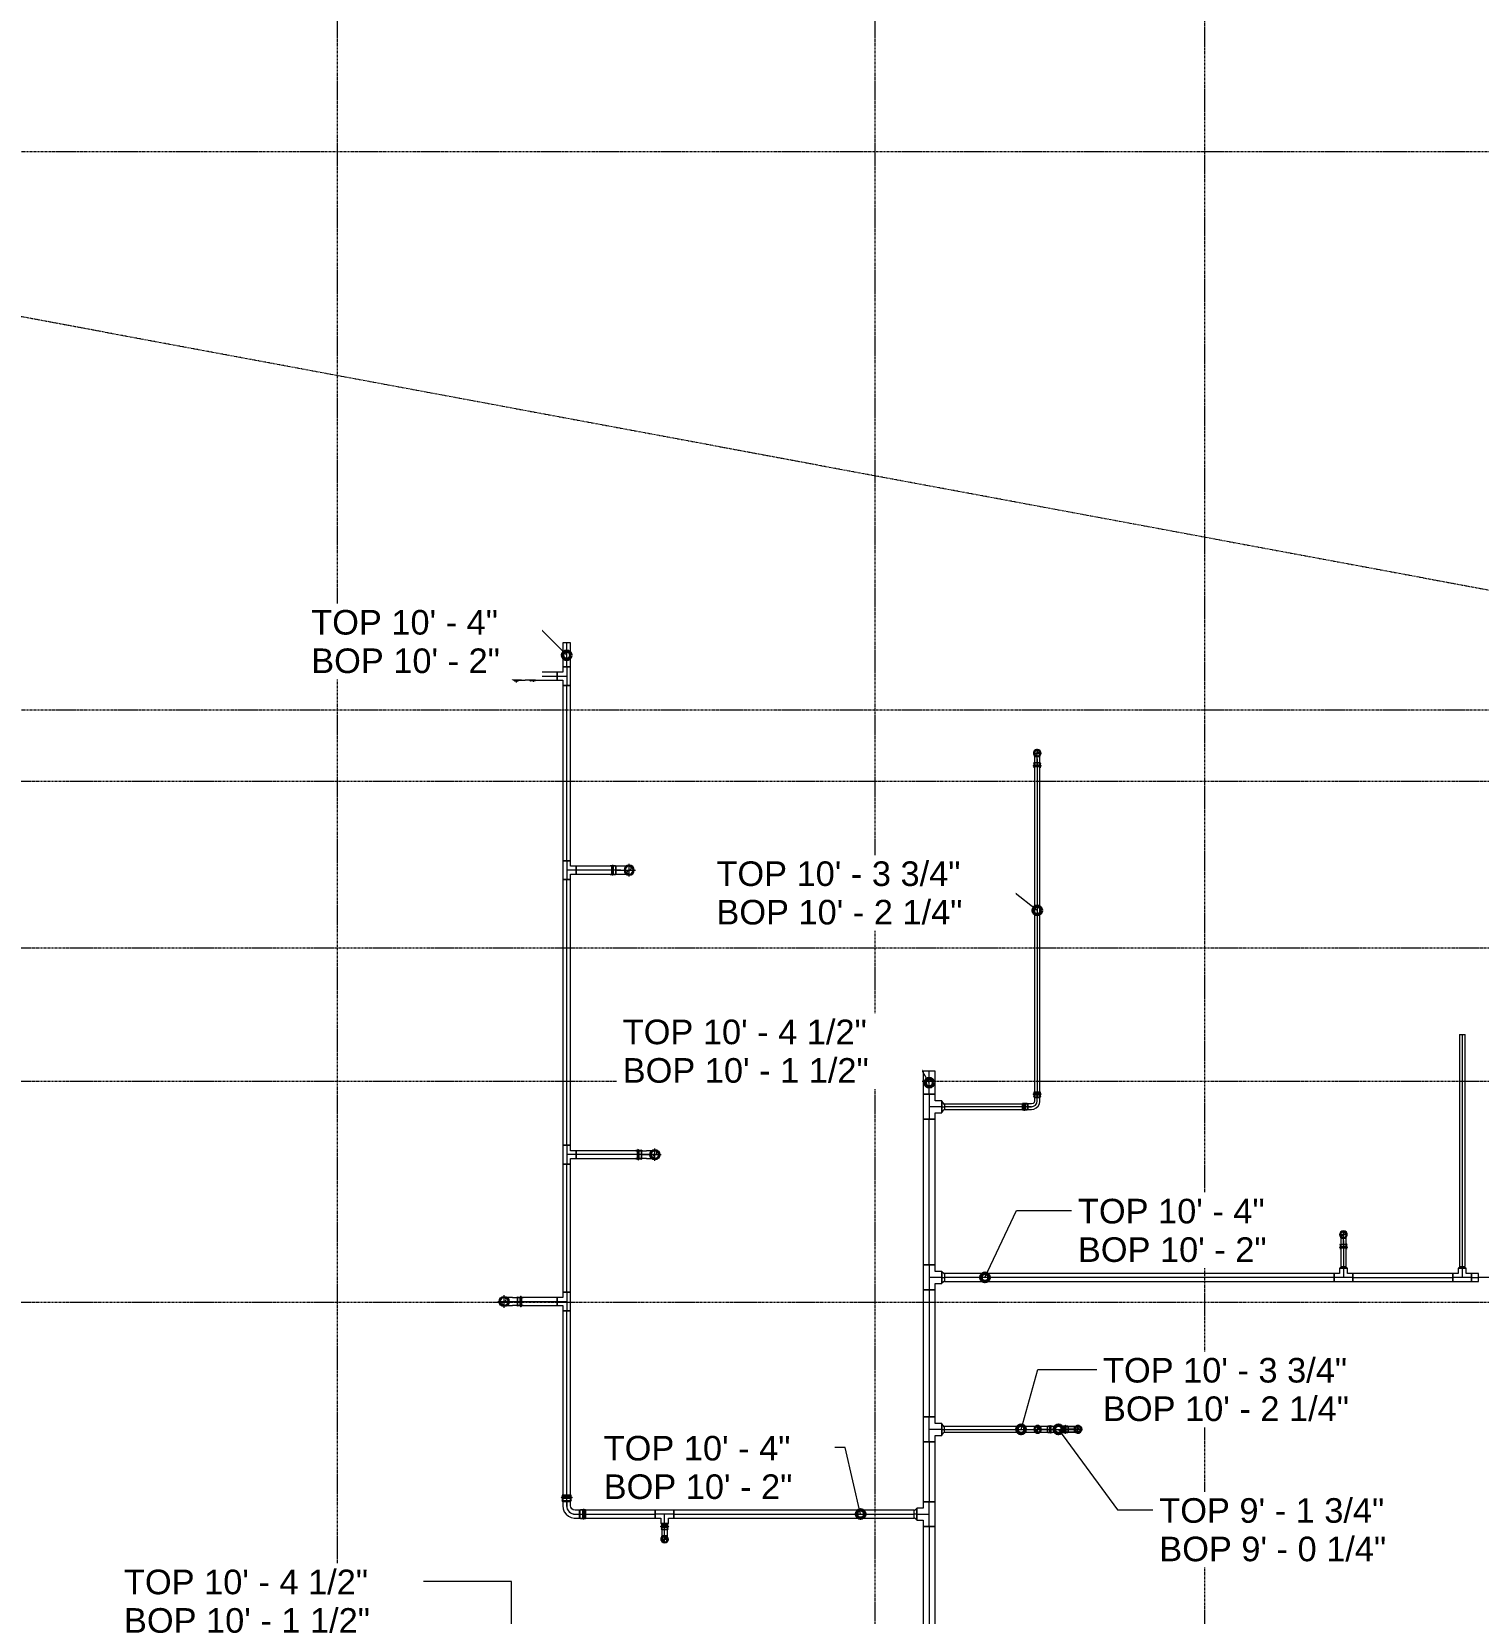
# Model space of a CAD drawing. Header units: inches. Extents: x -3679 to 241, y -496 to 1784.
# Drawn here: x -547.4 to -200.2, y 612.4 to 991.8 of the extents above; entities that cross this region are included whole.
import ezdxf

# ---------------------------------------------------------------- set-up
doc = ezdxf.new("R2010")
doc.units = ezdxf.units.IN
doc.header["$MEASUREMENT"] = 0
doc.linetypes.add('Grid Line', pattern=[0.875, 0.5, -0.125, 0.125, -0.125])
for name, color, linetype, lineweight in [('G-ANNO-DIMS', 111, 'Continuous', 9), ('P-PIPE', 3, 'Continuous', 9), ('P-PIPE-CNTR', 3, 'Continuous', 9), ('S-GRID', 1, 'Continuous', 9)]:
    doc.layers.add(name, color=color, linetype=linetype, lineweight=lineweight)
doc.styles.add('Arial_1', font='arial.ttf', dxfattribs={"height": 5.901198})

# ---------------------------------------------------------------- blocks, each defined once
blk = doc.blocks.new('Victaulic-VicPress316-Elbow 90-45deg Style P568_P571 - Standard-V4-MAIN LEVEL')
at = {"layer": 'P-PIPE'}
for p, q in [((-1.06, 4.55), (-1.06, 4.17)), ((1.06, 4.55), (-1.06, 4.55)), ((-1.06, 4.55), (1.06, 4.55)), ((-1.06, 4.17), (1.06, 4.17)), ((1.06, 4.17), (-1.06, 4.17)), ((-1.06, 3.85), (-1.06, 3.29)), ((-1.06, 3.85), (1.06, 3.85)), ((1.06, 3.85), (-1.06, 3.85)), ((-0.95, 4.55), (-0.95, 3.07)), ((-0.95, 4.55), (0.95, 4.55)), ((0.95, 4.55), (-0.95, 4.55)), ((0.95, 3.07), (0.95, 4.55)), ((1.06, 4.17), (1.06, 4.55)), ((1.06, 3.29), (1.06, 3.85)), ((-4.17, 1.06), (-4.55, 1.06)), ((-4.55, 1.06), (-4.55, -1.06)), ((-4.55, -1.06), (-4.55, 1.06)), ((-3.07, 0.95), (-4.55, 0.95)), ((-4.55, -0.95), (-4.55, 0.95)), ((-4.55, 0.95), (-4.55, -0.95)), ((-4.17, -1.06), (-4.17, 1.06)), ((-4.17, 1.06), (-4.17, -1.06)), ((-3.29, 1.06), (-3.85, 1.06)), ((-3.85, -1.06), (-3.85, 1.06)), ((-3.85, 1.06), (-3.85, -1.06)), ((-2.02, 0.95), (-3.18, 0.95)), ((-3.18, 0), (-3.18, 0.95)), ((-3.18, 0.95), (-3.18, 0)), ((-3.07, -0.95), (-3.07, 0.95)), ((-3.07, 0.95), (-3.07, -0.95)), ((-0.95, 3.18), (-0.95, 2.02)), ((0, 3.18), (-0.95, 3.18)), ((-0.95, 3.18), (0, 3.18)), ((-0.95, 3.07), (0.95, 3.07)), ((0.95, 3.07), (-0.95, 3.07)), ((0, 3.18), (0.95, 3.18)), ((0.95, 3.18), (0, 3.18)), ((0, 2.02), (0, 3.18)), ((0.95, 2.02), (0.95, 3.18)), ((-4.55, -0.95), (-3.07, -0.95)), ((-4.55, -1.06), (-4.17, -1.06)), ((-3.85, -1.06), (-3.29, -1.06)), ((-3.18, 0), (-3.18, -0.95)), ((-3.18, -0.95), (-3.18, 0)), ((-2.02, 0), (-3.18, 0)), ((-3.18, -0.95), (-2.02, -0.95))]:
    blk.add_line(p, q, dxfattribs=at)
at = {"layer": 'P-PIPE', "flags": 128}
for points in [[(-1.06, 3.85), (-1.2, 3.92), (-1.21, 4.08), (-1.08, 4.17), (-1.06, 4.17)], [(1.06, 4.17), (0.97, 4.17), (0.71, 4.17), (0.32, 4.17), (-0.12, 4.17), (-0.54, 4.17), (-0.86, 4.17), (-1.04, 4.17), (-1.06, 4.17)], [(-1.06, 4.17), (-0.97, 4.17), (-0.71, 4.17), (-0.32, 4.17), (0.12, 4.17), (0.54, 4.17), (0.86, 4.17), (1.04, 4.17), (1.06, 4.17)], [(-1.06, 3.85), (-0.97, 3.85), (-0.71, 3.85), (-0.32, 3.85), (0.12, 3.85), (0.54, 3.85), (0.86, 3.85), (1.04, 3.85), (1.06, 3.85)], [(1.06, 3.85), (0.97, 3.85), (0.71, 3.85), (0.32, 3.85), (-0.12, 3.85), (-0.54, 3.85), (-0.86, 3.85), (-1.04, 3.85), (-1.06, 3.85)], [(1.06, 4.17), (1.2, 4.1), (1.21, 3.94), (1.08, 3.85), (1.06, 3.85)], [(-4.17, 1.06), (-4.1, 1.2), (-3.94, 1.21), (-3.85, 1.08), (-3.85, 1.06)], [(-4.17, 1.06), (-4.17, 0.97), (-4.17, 0.71), (-4.17, 0.32), (-4.17, -0.12), (-4.17, -0.54), (-4.17, -0.86), (-4.17, -1.04), (-4.17, -1.06)], [(-4.17, -1.06), (-4.17, -0.97), (-4.17, -0.71), (-4.17, -0.32), (-4.17, 0.12), (-4.17, 0.54), (-4.17, 0.86), (-4.17, 1.04), (-4.17, 1.06)], [(-3.85, -1.06), (-3.85, -0.97), (-3.85, -0.71), (-3.85, -0.32), (-3.85, 0.12), (-3.85, 0.54), (-3.85, 0.86), (-3.85, 1.04), (-3.85, 1.06)], [(-3.85, 1.06), (-3.85, 0.97), (-3.85, 0.71), (-3.85, 0.32), (-3.85, -0.12), (-3.85, -0.54), (-3.85, -0.86), (-3.85, -1.04), (-3.85, -1.06)], [(-3.29, 1.06), (-3.09, 0.97), (-3.07, 0.95)], [(-0.95, 2.02), (-1.04, 1.58), (-1.3, 1.22), (-1.69, 1), (-2.02, 0.95)], [(-2.02, -0.95), (-1.28, -0.86), (-0.59, -0.58), (0.02, -0.15), (0.49, 0.43), (0.81, 1.1), (0.94, 1.83), (0.95, 2.02)], [(-0.95, 3.07), (-1.06, 3.26), (-1.06, 3.29)], [(1.06, 3.29), (0.97, 3.09), (0.95, 3.07)], [(-3.85, -1.06), (-3.92, -1.2), (-4.08, -1.21), (-4.17, -1.08), (-4.17, -1.06)], [(-3.07, -0.95), (-3.26, -1.06), (-3.29, -1.06)]]:
    blk.add_lwpolyline(points, dxfattribs=at)
at = {"layer": 'P-PIPE'}
blk.add_arc((-2.02, 2.02), 2.02, 270, 0, dxfattribs=at)
blk = doc.blocks.new('Victaulic-VicPress316-Elbow 90-45deg Style P568_P571 - Standard-V7-MAIN LEVEL')
at = {"layer": 'P-PIPE'}
for p, q in [((-3.18, 0.77), (-3.52, 0.77)), ((-3.52, 0.77), (-3.52, -0.77)), ((-3.52, -0.77), (-3.52, 0.77)), ((-2.22, 0.66), (-3.52, 0.66)), ((-3.52, -0.66), (-3.52, 0.66)), ((-3.52, 0.66), (-3.52, -0.66)), ((-3.18, -0.77), (-3.18, 0.77)), ((-3.18, 0.77), (-3.18, -0.77)), ((-2.44, 0.77), (-2.89, 0.77)), ((-2.89, -0.77), (-2.89, 0.77)), ((-2.89, 0.77), (-2.89, -0.77)), ((-1.39, 0.66), (-2.33, 0.66)), ((-2.33, 0), (-2.33, 0.66)), ((-2.33, 0.66), (-2.33, 0)), ((-2.22, -0.66), (-2.22, 0.66)), ((-2.22, 0.66), (-2.22, -0.66)), ((-0.77, 3.52), (-0.77, 3.18)), ((0.77, 3.52), (-0.77, 3.52)), ((-0.77, 3.52), (0.77, 3.52)), ((-0.77, 3.18), (0.77, 3.18)), ((0.77, 3.18), (-0.77, 3.18)), ((-0.77, 2.89), (-0.77, 2.44)), ((-0.77, 2.89), (0.77, 2.89)), ((0.77, 2.89), (-0.77, 2.89)), ((-0.66, 3.52), (-0.66, 2.22)), ((-0.66, 3.52), (0.66, 3.52)), ((0.66, 3.52), (-0.66, 3.52)), ((-0.66, 2.33), (-0.66, 1.39)), ((0, 2.33), (-0.66, 2.33)), ((-0.66, 2.33), (0, 2.33)), ((-0.66, 2.22), (0.66, 2.22)), ((0.66, 2.22), (-0.66, 2.22)), ((0, 2.33), (0.66, 2.33)), ((0.66, 2.33), (0, 2.33)), ((0, 1.39), (0, 2.33)), ((0.66, 2.22), (0.66, 3.52)), ((0.66, 1.39), (0.66, 2.33)), ((0.77, 3.18), (0.77, 3.52)), ((0.77, 2.44), (0.77, 2.89)), ((-3.52, -0.66), (-2.22, -0.66)), ((-3.52, -0.77), (-3.18, -0.77)), ((-2.89, -0.77), (-2.44, -0.77)), ((-2.33, 0), (-2.33, -0.66)), ((-2.33, -0.66), (-2.33, 0)), ((-1.39, 0), (-2.33, 0)), ((-2.33, -0.66), (-1.39, -0.66))]:
    blk.add_line(p, q, dxfattribs=at)
at = {"layer": 'P-PIPE', "flags": 128}
for points in [[(-3.18, 0.77), (-3.11, 0.89), (-2.98, 0.9), (-2.89, 0.79), (-2.89, 0.77)], [(-3.18, 0.77), (-3.18, 0.67), (-3.18, 0.42), (-3.18, 0.07), (-3.18, -0.3), (-3.18, -0.6), (-3.18, -0.75), (-3.18, -0.77)], [(-3.18, -0.77), (-3.18, -0.67), (-3.18, -0.42), (-3.18, -0.07), (-3.18, 0.3), (-3.18, 0.6), (-3.18, 0.75), (-3.18, 0.77)], [(-2.89, -0.77), (-2.89, -0.67), (-2.89, -0.42), (-2.89, -0.07), (-2.89, 0.3), (-2.89, 0.6), (-2.89, 0.75), (-2.89, 0.77)], [(-2.89, 0.77), (-2.89, 0.67), (-2.89, 0.42), (-2.89, 0.07), (-2.89, -0.3), (-2.89, -0.6), (-2.89, -0.75), (-2.89, -0.77)], [(-2.44, 0.77), (-2.24, 0.68), (-2.22, 0.66)], [(-0.66, 1.39), (-0.75, 1.04), (-1, 0.77), (-1.35, 0.66), (-1.39, 0.66)], [(-1.39, -0.66), (-0.78, -0.56), (-0.23, -0.29), (0.22, 0.13), (0.53, 0.67), (0.65, 1.27), (0.66, 1.39)], [(-0.77, 2.89), (-0.89, 2.96), (-0.9, 3.1), (-0.79, 3.18), (-0.77, 3.18)], [(0.77, 3.18), (0.67, 3.18), (0.42, 3.18), (0.07, 3.18), (-0.3, 3.18), (-0.6, 3.18), (-0.75, 3.18), (-0.77, 3.18)], [(-0.77, 3.18), (-0.67, 3.18), (-0.42, 3.18), (-0.07, 3.18), (0.3, 3.18), (0.6, 3.18), (0.75, 3.18), (0.77, 3.18)], [(-0.77, 2.89), (-0.67, 2.89), (-0.42, 2.89), (-0.07, 2.89), (0.3, 2.89), (0.6, 2.89), (0.75, 2.89), (0.77, 2.89)], [(0.77, 2.89), (0.67, 2.89), (0.42, 2.89), (0.07, 2.89), (-0.3, 2.89), (-0.6, 2.89), (-0.75, 2.89), (-0.77, 2.89)], [(-0.66, 2.22), (-0.77, 2.41), (-0.77, 2.44)], [(0.77, 2.44), (0.68, 2.24), (0.66, 2.22)], [(0.77, 3.18), (0.89, 3.11), (0.9, 2.98), (0.79, 2.89), (0.77, 2.89)], [(-2.89, -0.77), (-2.96, -0.89), (-3.1, -0.9), (-3.18, -0.79), (-3.18, -0.77)], [(-2.22, -0.66), (-2.41, -0.77), (-2.44, -0.77)]]:
    blk.add_lwpolyline(points, dxfattribs=at)
at = {"layer": 'P-PIPE'}
blk.add_arc((-1.39, 1.39), 1.39, 270, 0, dxfattribs=at)
blk = doc.blocks.new('Victaulic-VicPress316-Elbow 90-45deg Style P568_P571 - Standard-V5-MAIN LEVEL')
at = {"layer": 'P-PIPE'}
for p, q in [((-559.33, 302.52), (-559.33, 302.18)), ((-559.33, 301.89), (-559.33, 301.44)), ((-559.22, 302.52), (-559.22, 301.22)), ((-559.22, 301.33), (-559.22, 300.39)), ((-558.56, 301.33), (-559.22, 301.33)), ((-559.22, 301.33), (-558.56, 301.33)), ((-558.56, 302.52), (-558.56, 302.52)), ((-558.56, 302.52), (-558.56, 302.52)), ((-558.56, 302.52), (-558.56, 302.52)), ((-558.56, 302.52), (-558.56, 302.52)), ((-558.56, 302.18), (-558.56, 302.18)), ((-558.56, 302.18), (-558.56, 302.18)), ((-558.56, 301.89), (-558.56, 301.89)), ((-558.56, 301.89), (-558.56, 301.89)), ((-557.9, 301.33), (-558.56, 301.33)), ((-558.56, 301.33), (-557.9, 301.33)), ((-558.56, 300.39), (-558.56, 301.33)), ((-558.56, 301.22), (-558.56, 301.22)), ((-558.56, 301.22), (-558.56, 301.22)), ((-558.56, 300.39), (-558.56, 299)), ((-557.9, 301.22), (-557.9, 302.52)), ((-557.9, 300.39), (-557.9, 301.33)), ((-557.79, 302.18), (-557.79, 302.52)), ((-557.79, 301.44), (-557.79, 301.89)), ((-558.56, 299), (-558.56, 299))]:
    blk.add_line(p, q, dxfattribs=at)
at = {"layer": 'P-PIPE', "flags": 128}
for points in [[(-559.33, 301.89), (-559.45, 301.96), (-559.46, 302.1), (-559.35, 302.18), (-559.33, 302.18)], [(-558.56, 299.91), (-558.96, 299.82), (-559.28, 299.56), (-559.45, 299.19), (-559.45, 298.78), (-559.26, 298.42), (-558.93, 298.17), (-558.56, 298.09)], [(-559.33, 302.18), (-559.23, 302.18), (-558.98, 302.18), (-558.63, 302.18), (-558.56, 302.18)], [(-558.56, 302.18), (-558.92, 302.18), (-559.2, 302.18), (-559.32, 302.18), (-559.33, 302.18)], [(-559.33, 301.89), (-559.23, 301.89), (-558.98, 301.89), (-558.63, 301.89), (-558.56, 301.89)], [(-558.56, 301.89), (-558.92, 301.89), (-559.2, 301.89), (-559.32, 301.89), (-559.33, 301.89)], [(-559.22, 301.22), (-559.33, 301.41), (-559.33, 301.44)], [(-558.56, 299.77), (-558.92, 299.67), (-559.2, 299.42), (-559.32, 299.07), (-559.26, 298.7), (-559.04, 298.4), (-558.69, 298.25), (-558.56, 298.23)], [(-559.22, 300.39), (-559.22, 299.89), (-559.22, 299.46), (-559.22, 299.15), (-559.22, 299.01), (-559.22, 299)], [(-557.79, 302.18), (-557.89, 302.18), (-558.14, 302.18), (-558.49, 302.18), (-558.56, 302.18)], [(-558.56, 302.18), (-558.2, 302.18), (-557.92, 302.18), (-557.8, 302.18), (-557.79, 302.18)], [(-557.79, 301.89), (-557.89, 301.89), (-558.14, 301.89), (-558.49, 301.89), (-558.56, 301.89)], [(-558.56, 301.89), (-558.2, 301.89), (-557.92, 301.89), (-557.8, 301.89), (-557.79, 301.89)], [(-558.56, 298.09), (-558.16, 298.18), (-557.84, 298.44), (-557.67, 298.81), (-557.67, 299.22), (-557.86, 299.58), (-558.19, 299.83), (-558.56, 299.91)], [(-558.56, 298.23), (-558.2, 298.33), (-557.92, 298.58), (-557.8, 298.93), (-557.86, 299.3), (-558.08, 299.6), (-558.43, 299.75), (-558.56, 299.77)], [(-557.79, 301.44), (-557.88, 301.24), (-557.9, 301.22)], [(-557.9, 299), (-557.9, 299.09), (-557.9, 299.36), (-557.9, 299.76), (-557.9, 300.25), (-557.9, 300.39)], [(-557.79, 302.18), (-557.67, 302.11), (-557.66, 301.98), (-557.77, 301.89), (-557.79, 301.89)]]:
    blk.add_lwpolyline(points, dxfattribs=at)
at = {"layer": 'P-PIPE'}
for radius, start, end in [(0.767, 90, 270), (0.767, 90, 270), (0.767, 90, 270), (0.767, 270, 90), (0.767, 270, 90), (0.767, 270, 90), (0.658, 90, 270), (0.658, 90, 270), (0.658, 90, 180), (0.658, 180, 270), (0.658, 270, 90), (0.658, 270, 90), (0.658, 0, 90), (0.658, 270, 0)]:
    blk.add_arc((-558.56, 299), radius, start, end, dxfattribs=at)
blk = doc.blocks.new('Victaulic-VicPress316-Elbow 90-45deg Style P568_P571 - Standard-523083-MAIN LEVEL')
at = {"layer": 'P-PIPE'}
for p, q in [((-436.17, 302.52), (-436.17, 302.18)), ((-436.17, 301.89), (-436.17, 301.44)), ((-436.06, 302.52), (-436.06, 301.22)), ((-436.06, 301.33), (-436.06, 300.39)), ((-436.06, 301.33), (-435.41, 301.33)), ((-435.41, 301.33), (-436.06, 301.33)), ((-435.41, 302.52), (-435.41, 302.52)), ((-435.41, 302.52), (-435.41, 302.52)), ((-435.41, 302.52), (-435.41, 302.52)), ((-435.41, 302.52), (-435.41, 302.52)), ((-435.41, 302.18), (-435.41, 302.18)), ((-435.41, 302.18), (-435.41, 302.18)), ((-435.41, 301.89), (-435.41, 301.89)), ((-435.41, 301.89), (-435.41, 301.89)), ((-435.41, 301.33), (-434.75, 301.33)), ((-434.75, 301.33), (-435.41, 301.33)), ((-435.41, 300.39), (-435.41, 301.33)), ((-435.41, 301.22), (-435.41, 301.22)), ((-435.41, 301.22), (-435.41, 301.22)), ((-435.41, 299), (-435.41, 300.39)), ((-434.75, 301.22), (-434.75, 302.52)), ((-434.75, 300.39), (-434.75, 301.33)), ((-434.64, 302.18), (-434.64, 302.52)), ((-434.64, 301.44), (-434.64, 301.89)), ((-435.41, 299), (-435.41, 299))]:
    blk.add_line(p, q, dxfattribs=at)
at = {"layer": 'P-PIPE', "flags": 128}
for points in [[(-436.17, 301.89), (-436.29, 301.96), (-436.3, 302.1), (-436.19, 302.18), (-436.17, 302.18)], [(-435.41, 299.91), (-435.8, 299.82), (-436.12, 299.56), (-436.3, 299.19), (-436.29, 298.78), (-436.1, 298.42), (-435.78, 298.17), (-435.41, 298.09)], [(-436.17, 302.18), (-436.08, 302.18), (-435.83, 302.18), (-435.47, 302.18), (-435.41, 302.18)], [(-435.41, 302.18), (-435.77, 302.18), (-436.05, 302.18), (-436.17, 302.18), (-436.17, 302.18)], [(-436.17, 301.89), (-436.08, 301.89), (-435.83, 301.89), (-435.47, 301.89), (-435.41, 301.89)], [(-435.41, 301.89), (-435.77, 301.89), (-436.05, 301.89), (-436.17, 301.89), (-436.17, 301.89)], [(-436.06, 301.22), (-436.17, 301.41), (-436.17, 301.44)], [(-435.41, 299.77), (-435.77, 299.67), (-436.05, 299.42), (-436.17, 299.07), (-436.11, 298.7), (-435.88, 298.4), (-435.54, 298.25), (-435.41, 298.23)], [(-436.06, 300.39), (-436.06, 299.89), (-436.06, 299.46), (-436.06, 299.15), (-436.06, 299.01), (-436.06, 299)], [(-434.64, 302.18), (-434.73, 302.18), (-434.98, 302.18), (-435.34, 302.18), (-435.41, 302.18)], [(-435.41, 302.18), (-435.04, 302.18), (-434.76, 302.18), (-434.64, 302.18), (-434.64, 302.18)], [(-434.64, 301.89), (-434.73, 301.89), (-434.98, 301.89), (-435.34, 301.89), (-435.41, 301.89)], [(-435.41, 301.89), (-435.04, 301.89), (-434.76, 301.89), (-434.64, 301.89), (-434.64, 301.89)], [(-435.41, 298.09), (-435.01, 298.18), (-434.69, 298.44), (-434.51, 298.81), (-434.52, 299.22), (-434.71, 299.58), (-435.03, 299.83), (-435.41, 299.91)], [(-435.41, 298.23), (-435.04, 298.33), (-434.76, 298.58), (-434.64, 298.93), (-434.7, 299.3), (-434.93, 299.6), (-435.27, 299.75), (-435.41, 299.77)], [(-434.64, 301.44), (-434.73, 301.24), (-434.75, 301.22)], [(-434.75, 299), (-434.75, 299.09), (-434.75, 299.36), (-434.75, 299.76), (-434.75, 300.25), (-434.75, 300.39)], [(-434.64, 302.18), (-434.52, 302.11), (-434.51, 301.98), (-434.62, 301.89), (-434.64, 301.89)]]:
    blk.add_lwpolyline(points, dxfattribs=at)
at = {"layer": 'P-PIPE'}
for radius, start, end in [(0.767, 90, 270), (0.767, 90, 270), (0.767, 90, 270), (0.767, 270, 90), (0.767, 270, 90), (0.767, 270, 90), (0.657, 90, 270), (0.657, 90, 270), (0.657, 90, 180), (0.657, 180, 270), (0.658, 270, 90), (0.658, 270, 90), (0.658, 0, 90), (0.658, 270, 0)]:
    blk.add_arc((-435.41, 299), radius, start, end, dxfattribs=at)
blk = doc.blocks.new('Victaulic-VicPress316-Elbow 90-45deg Style P568_P571 - Standard-V3-MAIN LEVEL')
at = {"layer": 'P-PIPE'}
for p, q in [((-201.6, 167.03), (-201.6, 167.03)), ((-201.6, 167.03), (-201.6, 165.02)), ((-202.65, 163.74), (-202.65, 163.18)), ((-202.55, 165.02), (-202.55, 163.85)), ((-202.55, 163.96), (-202.55, 162.48)), ((-202.55, 163.85), (-201.6, 163.85)), ((-201.6, 163.85), (-202.55, 163.85)), ((-201.6, 165.02), (-201.6, 163.85)), ((-201.6, 163.96), (-201.6, 163.96)), ((-201.6, 163.96), (-201.6, 163.96)), ((-201.6, 163.85), (-200.65, 163.85)), ((-200.65, 163.85), (-201.6, 163.85)), ((-201.6, 163.18), (-201.6, 163.18)), ((-201.6, 163.18), (-201.6, 163.18)), ((-200.65, 163.85), (-200.65, 165.02)), ((-200.65, 162.48), (-200.65, 163.96)), ((-200.54, 163.18), (-200.54, 163.74)), ((-202.65, 162.86), (-202.65, 162.48)), ((-201.6, 162.86), (-201.6, 162.86)), ((-201.6, 162.86), (-201.6, 162.86)), ((-201.6, 162.48), (-201.6, 162.48)), ((-201.6, 162.48), (-201.6, 162.48)), ((-201.6, 162.48), (-201.6, 162.48)), ((-201.6, 162.48), (-201.6, 162.48)), ((-200.54, 162.48), (-200.54, 162.86))]:
    blk.add_line(p, q, dxfattribs=at)
at = {"layer": 'P-PIPE', "flags": 128}
for points in [[(-201.6, 168.25), (-202.06, 168.16), (-202.46, 167.9), (-202.72, 167.5), (-202.82, 167.04), (-202.73, 166.57), (-202.47, 166.17), (-202.07, 165.9), (-201.61, 165.81), (-201.6, 165.81)], [(-202.55, 167.03), (-202.45, 167.44), (-202.19, 167.77), (-201.82, 167.95), (-201.6, 167.98)], [(-201.6, 166.08), (-202, 166.17), (-202.33, 166.43), (-202.52, 166.81), (-202.55, 167.03)], [(-202.55, 165.02), (-202.55, 165.62), (-202.55, 166.17), (-202.55, 166.61), (-202.55, 166.91), (-202.55, 167.03), (-202.55, 167.03)], [(-201.6, 165.81), (-201.13, 165.9), (-200.73, 166.16), (-200.47, 166.56), (-200.37, 167.02), (-200.46, 167.49), (-200.72, 167.89), (-201.12, 168.16), (-201.58, 168.25), (-201.6, 168.25)], [(-201.6, 167.98), (-201.19, 167.89), (-200.86, 167.63), (-200.67, 167.25), (-200.65, 167.03)], [(-200.65, 167.03), (-200.74, 166.62), (-201, 166.29), (-201.37, 166.11), (-201.6, 166.08)], [(-200.65, 167.03), (-200.65, 166.94), (-200.65, 166.67), (-200.65, 166.24), (-200.65, 165.71), (-200.65, 165.11), (-200.65, 165.02)], [(-202.65, 162.86), (-202.79, 162.93), (-202.8, 163.09), (-202.68, 163.18), (-202.65, 163.18)], [(-202.65, 163.74), (-202.57, 163.94), (-202.55, 163.96)], [(-202.65, 163.18), (-202.56, 163.18), (-202.3, 163.18), (-201.92, 163.18), (-201.6, 163.18)], [(-201.6, 163.18), (-202.03, 163.18), (-202.38, 163.18), (-202.6, 163.18), (-202.65, 163.18)], [(-200.54, 163.18), (-200.63, 163.18), (-200.89, 163.18), (-201.27, 163.18), (-201.6, 163.18)], [(-201.6, 163.18), (-201.16, 163.18), (-200.81, 163.18), (-200.59, 163.18), (-200.54, 163.18)], [(-200.65, 163.96), (-200.54, 163.77), (-200.54, 163.74)], [(-200.54, 163.18), (-200.4, 163.11), (-200.39, 162.95), (-200.51, 162.86), (-200.54, 162.86)], [(-202.65, 162.86), (-202.56, 162.86), (-202.3, 162.86), (-201.92, 162.86), (-201.6, 162.86)], [(-201.6, 162.86), (-202.03, 162.86), (-202.38, 162.86), (-202.6, 162.86), (-202.65, 162.86)], [(-200.54, 162.86), (-200.63, 162.86), (-200.89, 162.86), (-201.27, 162.86), (-201.6, 162.86)], [(-201.6, 162.86), (-201.16, 162.86), (-200.81, 162.86), (-200.59, 162.86), (-200.54, 162.86)]]:
    blk.add_lwpolyline(points, dxfattribs=at)
at = {"layer": 'P-PIPE'}
for radius, start, end in [(1.06, 90, 270), (1.06, 90, 270), (1.06, 90, 270), (0.95, 90, 270), (0.95, 90, 270), (0.95, 90, 180), (0.95, 180, 270), (1.06, 270, 90), (1.06, 270, 90), (1.06, 270, 90), (0.95, 270, 90), (0.95, 270, 90), (0.95, 0, 90), (0.95, 270, 0)]:
    blk.add_arc((-201.6, 167.03), radius, start, end, dxfattribs=at)
blk = doc.blocks.new('Victaulic-VicPress316-Elbow 90-45deg Style P568_P571 - Standard-1125944-MAIN LEVEL')
at = {"layer": 'P-PIPE'}
for p, q in [((-202.65, 171.58), (-202.65, 171.2)), ((-202.65, 170.88), (-202.65, 170.32)), ((-202.55, 171.58), (-202.55, 170.1)), ((-201.6, 171.58), (-201.6, 171.58)), ((-201.6, 171.58), (-201.6, 171.58)), ((-201.6, 171.58), (-201.6, 171.58)), ((-201.6, 171.58), (-201.6, 171.58)), ((-201.6, 171.2), (-201.6, 171.2)), ((-201.6, 171.2), (-201.6, 171.2)), ((-201.6, 170.88), (-201.6, 170.88)), ((-201.6, 170.88), (-201.6, 170.88)), ((-200.65, 170.1), (-200.65, 171.58)), ((-200.54, 171.2), (-200.54, 171.58)), ((-200.54, 170.32), (-200.54, 170.88)), ((-202.55, 170.21), (-202.55, 169.05)), ((-201.6, 170.21), (-202.55, 170.21)), ((-202.55, 170.21), (-201.6, 170.21)), ((-200.65, 170.21), (-201.6, 170.21)), ((-201.6, 170.21), (-200.65, 170.21)), ((-201.6, 169.05), (-201.6, 170.21)), ((-201.6, 170.1), (-201.6, 170.1)), ((-201.6, 170.1), (-201.6, 170.1)), ((-201.6, 169.05), (-201.6, 167.03)), ((-201.6, 167.03), (-201.6, 167.03)), ((-200.65, 169.05), (-200.65, 170.21))]:
    blk.add_line(p, q, dxfattribs=at)
at = {"layer": 'P-PIPE', "flags": 128}
for points in [[(-202.65, 170.88), (-202.79, 170.95), (-202.8, 171.11), (-202.68, 171.2), (-202.65, 171.2)], [(-202.65, 171.2), (-202.56, 171.2), (-202.3, 171.2), (-201.92, 171.2), (-201.6, 171.2)], [(-201.6, 171.2), (-202.03, 171.2), (-202.38, 171.2), (-202.6, 171.2), (-202.65, 171.2)], [(-202.65, 170.88), (-202.56, 170.88), (-202.3, 170.88), (-201.92, 170.88), (-201.6, 170.88)], [(-201.6, 170.88), (-202.03, 170.88), (-202.38, 170.88), (-202.6, 170.88), (-202.65, 170.88)], [(-200.54, 171.2), (-200.63, 171.2), (-200.89, 171.2), (-201.27, 171.2), (-201.6, 171.2)], [(-201.6, 171.2), (-201.16, 171.2), (-200.81, 171.2), (-200.59, 171.2), (-200.54, 171.2)], [(-200.54, 170.88), (-200.63, 170.88), (-200.89, 170.88), (-201.27, 170.88), (-201.6, 170.88)], [(-201.6, 170.88), (-201.16, 170.88), (-200.81, 170.88), (-200.59, 170.88), (-200.54, 170.88)], [(-200.54, 171.2), (-200.4, 171.13), (-200.39, 170.97), (-200.51, 170.88), (-200.54, 170.88)], [(-201.6, 168.25), (-202.06, 168.16), (-202.46, 167.9), (-202.72, 167.5), (-202.82, 167.04), (-202.73, 166.57), (-202.47, 166.17), (-202.07, 165.9), (-201.61, 165.81), (-201.6, 165.81)], [(-202.55, 170.1), (-202.65, 170.29), (-202.65, 170.32)], [(-201.6, 168.09), (-202.03, 168), (-202.38, 167.74), (-202.6, 167.35), (-202.65, 166.91), (-202.51, 166.49), (-202.21, 166.17), (-201.8, 165.99), (-201.6, 165.97)], [(-202.55, 169.05), (-202.55, 168.44), (-202.55, 167.89), (-202.55, 167.45), (-202.55, 167.15), (-202.55, 167.03), (-202.55, 167.03)], [(-201.6, 165.81), (-201.13, 165.9), (-200.73, 166.16), (-200.47, 166.56), (-200.37, 167.02), (-200.46, 167.49), (-200.72, 167.89), (-201.12, 168.16), (-201.58, 168.25), (-201.6, 168.25)], [(-201.6, 165.97), (-201.16, 166.06), (-200.81, 166.32), (-200.59, 166.71), (-200.54, 167.15), (-200.68, 167.57), (-200.98, 167.89), (-201.39, 168.07), (-201.6, 168.09)], [(-200.54, 170.32), (-200.62, 170.12), (-200.65, 170.1)], [(-200.65, 167.03), (-200.65, 167.12), (-200.65, 167.39), (-200.65, 167.82), (-200.65, 168.35), (-200.65, 168.95), (-200.65, 169.05)]]:
    blk.add_lwpolyline(points, dxfattribs=at)
at = {"layer": 'P-PIPE'}
for radius, start, end in [(1.06, 90, 270), (1.06, 90, 270), (1.06, 90, 270), (0.95, 90, 270), (0.95, 90, 270), (0.95, 90, 180), (0.95, 180, 270), (1.06, 270, 90), (1.06, 270, 90), (1.06, 270, 90), (0.95, 270, 90), (0.95, 270, 90), (0.95, 0, 90), (0.95, 270, 0)]:
    blk.add_arc((-201.6, 167.03), radius, start, end, dxfattribs=at)

msp = doc.modelspace()

# ---------------------------------------------------------------- linework, layer by layer
at = {"layer": 'G-ANNO-DIMS'}
for p, q in [((-427.06, 850.26), (-433.87, 850.26)), ((-419.01, 842.21), (-427.06, 850.26)), ((-317.48, 789.94), (-322.96, 789.94)), ((-306.11, 780.97), (-317.48, 789.94)), ((-339.13, 751.99), (-345.44, 751.99)), ((-332, 739.65), (-339.13, 751.99)), ((-318.64, 692.95), (-311.06, 709)), ((-311.06, 709), (-297.84, 709)), ((-309.98, 656.5), (-305.96, 670.83)), ((-305.96, 670.83), (-291.82, 670.83)), ((-352.22, 652.13), (-363.69, 652.13)), ((-348.5, 636.16), (-352.22, 652.13)), ((-286.83, 637.18), (-278.31, 637.18)), ((-432.22, 620.03), (-465.12, 620.03)), ((-432.22, 596.75), (-432.22, 620.03))]:
    msp.add_line(p, q, dxfattribs=at)
at = {"layer": 'G-ANNO-DIMS', "lineweight": 50}
for centre in [(-419.01, 842.21), (-306.11, 780.97), (-332, 739.65), (-318.64, 692.95), (-309.98, 656.5), (-301.02, 656.5), (-348.5, 636.16)]:
    msp.add_circle(centre, 1, dxfattribs=at)
at = {"layer": 'P-PIPE'}
for p, q in [((-419.96, 845.16), (-419.96, 839.4)), ((-418.06, 845.16), (-419.96, 845.16)), ((-418.06, 839.4), (-418.06, 845.16)), ((-418.06, 839.4), (-419.96, 839.4)), ((-419.96, 839.4), (-419.96, 838.11)), ((-419.96, 839.4), (-418.06, 839.4)), ((-418.06, 839.4), (-419.96, 839.4)), ((-418.06, 834.91), (-418.06, 839.4)), ((-421.26, 838.11), (-427.83, 838.11)), ((-427.83, 836.21), (-427.83, 838.11)), ((-427.83, 836.21), (-421.26, 836.21)), ((-421.26, 836.21), (-421.26, 838.11)), ((-419.96, 838.11), (-421.26, 838.11)), ((-421.26, 838.11), (-421.26, 836.21)), ((-421.26, 836.21), (-421.26, 838.11)), ((-421.26, 836.21), (-419.96, 836.21)), ((-419.96, 836.21), (-419.96, 834.91)), ((-419.96, 834.91), (-418.06, 834.91)), ((-418.06, 834.91), (-419.96, 834.91)), ((-419.96, 834.91), (-419.96, 792.9)), ((-418.06, 834.91), (-419.96, 834.91)), ((-418.06, 792.9), (-418.06, 834.91)), ((-306.77, 816.38), (-306.77, 736.22)), ((-306.77, 816.38), (-305.45, 816.38)), ((-305.45, 736.22), (-305.45, 816.38)), ((-419.96, 792.9), (-419.96, 788.41)), ((-418.06, 792.9), (-419.96, 792.9)), ((-419.96, 792.9), (-418.06, 792.9)), ((-418.06, 792.9), (-419.96, 792.9)), ((-418.06, 791.61), (-418.06, 792.9)), ((-416.77, 791.61), (-418.06, 791.61)), ((-418.06, 788.41), (-418.06, 789.71)), ((-418.06, 789.71), (-416.77, 789.71)), ((-407.19, 791.61), (-416.77, 791.61)), ((-416.77, 791.61), (-416.77, 789.71)), ((-416.77, 791.61), (-416.77, 789.71)), ((-416.77, 789.71), (-416.77, 791.61)), ((-416.77, 789.71), (-407.19, 789.71)), ((-407.19, 791.61), (-407.19, 789.71)), ((-418.06, 788.41), (-419.96, 788.41)), ((-419.96, 788.41), (-418.06, 788.41)), ((-419.96, 788.41), (-419.96, 724.64)), ((-418.06, 788.41), (-419.96, 788.41)), ((-418.06, 724.64), (-418.06, 788.41)), ((-204.77, 751.21), (-204.77, 695.6)), ((-204.77, 751.21), (-203.45, 751.21)), ((-203.45, 695.6), (-203.45, 751.21)), ((-333.44, 742.44), (-333.44, 736.88)), ((-330.56, 742.44), (-333.44, 742.44)), ((-330.56, 736.88), (-330.56, 742.44)), ((-330.56, 736.88), (-333.44, 736.88)), ((-333.44, 736.88), (-333.44, 730.89)), ((-330.56, 736.88), (-333.44, 736.88)), ((-333.44, 736.88), (-330.56, 736.88)), ((-330.56, 735.32), (-330.56, 736.88)), ((-306.77, 736.22), (-305.45, 736.22)), ((-329.01, 735.32), (-330.56, 735.32)), ((-330.56, 730.89), (-330.56, 732.45)), ((-330.56, 732.45), (-329.01, 732.45)), ((-329.01, 735.32), (-329.01, 732.45)), ((-329.01, 732.45), (-329.01, 735.32)), ((-328.35, 734.45), (-329.01, 735.2)), ((-329.01, 732.57), (-328.35, 733.32)), ((-308.44, 734.54), (-328.35, 734.54)), ((-328.35, 734.54), (-328.35, 733.23)), ((-328.35, 733.23), (-308.44, 733.23)), ((-308.44, 734.54), (-308.44, 733.23)), ((-330.56, 730.89), (-333.44, 730.89)), ((-333.44, 730.89), (-330.56, 730.89)), ((-333.44, 730.89), (-333.44, 695.94)), ((-330.56, 730.89), (-333.44, 730.89)), ((-330.56, 695.94), (-330.56, 730.89)), ((-419.96, 724.64), (-419.96, 720.15)), ((-418.06, 724.64), (-419.96, 724.64)), ((-419.96, 724.64), (-418.06, 724.64)), ((-418.06, 724.64), (-419.96, 724.64)), ((-418.06, 723.35), (-418.06, 724.64)), ((-416.77, 723.35), (-418.06, 723.35)), ((-418.06, 720.15), (-418.06, 721.45)), ((-418.06, 721.45), (-416.77, 721.45)), ((-401.03, 723.35), (-416.77, 723.35)), ((-416.77, 723.35), (-416.77, 721.45)), ((-416.77, 723.35), (-416.77, 721.45)), ((-416.77, 721.45), (-416.77, 723.35)), ((-416.77, 721.45), (-401.03, 721.45)), ((-401.03, 723.35), (-401.03, 721.45)), ((-418.06, 720.15), (-419.96, 720.15)), ((-419.96, 720.15), (-418.06, 720.15)), ((-419.96, 720.15), (-419.96, 689.4)), ((-418.06, 720.15), (-419.96, 720.15)), ((-418.06, 689.4), (-418.06, 720.15)), ((-233.27, 700.88), (-233.27, 695.6)), ((-233.27, 700.88), (-231.95, 700.88)), ((-231.95, 695.6), (-231.95, 700.88)), ((-330.56, 695.94), (-333.44, 695.94)), ((-333.44, 695.94), (-333.44, 689.96)), ((-330.56, 695.94), (-333.44, 695.94)), ((-333.44, 695.94), (-330.56, 695.94)), ((-330.56, 694.39), (-330.56, 695.94)), ((-329.01, 694.39), (-330.56, 694.39)), ((-329.01, 694.39), (-329.01, 691.51)), ((-329.01, 691.51), (-329.01, 694.39)), ((-233.56, 695.19), (-233.56, 693.9)), ((-231.66, 695.19), (-233.56, 695.19)), ((-233.56, 695.19), (-231.66, 695.19)), ((-233.17, 695.6), (-233.42, 695.19)), ((-233.27, 695.6), (-231.95, 695.6)), ((-231.8, 695.19), (-232.05, 695.6)), ((-231.66, 693.9), (-231.66, 695.19)), ((-205.06, 695.19), (-205.06, 693.9)), ((-203.16, 695.19), (-205.06, 695.19)), ((-205.06, 695.19), (-203.16, 695.19)), ((-204.67, 695.6), (-204.92, 695.19)), ((-204.77, 695.6), (-203.45, 695.6)), ((-203.3, 695.19), (-203.55, 695.6)), ((-203.16, 693.9), (-203.16, 695.19)), ((-330.56, 689.96), (-330.56, 691.51)), ((-330.56, 691.51), (-329.01, 691.51)), ((-328.35, 693.76), (-329.01, 694.26)), ((-329.01, 691.64), (-328.35, 692.14)), ((-234.86, 693.9), (-328.35, 693.9)), ((-328.35, 693.9), (-328.35, 692)), ((-328.35, 692), (-234.86, 692)), ((-233.56, 693.9), (-234.86, 693.9)), ((-234.86, 693.9), (-234.86, 692)), ((-234.86, 692), (-234.86, 693.9)), ((-234.86, 693.9), (-234.86, 692)), ((-234.86, 692), (-230.37, 692)), ((-230.37, 693.9), (-231.66, 693.9)), ((-230.37, 693.9), (-230.37, 692)), ((-230.37, 692), (-230.37, 693.9)), ((-206.36, 693.9), (-230.37, 693.9)), ((-230.37, 692), (-230.37, 693.9)), ((-230.37, 692), (-206.36, 692)), ((-205.06, 693.9), (-206.36, 693.9)), ((-206.36, 693.9), (-206.36, 692)), ((-206.36, 692), (-206.36, 693.9)), ((-206.36, 692), (-206.36, 693.9)), ((-206.36, 692), (-201.87, 692)), ((-201.87, 693.9), (-203.16, 693.9)), ((-201.87, 693.9), (-201.87, 692)), ((-201.87, 692), (-201.87, 693.9)), ((-200.24, 693.9), (-201.87, 693.9)), ((-201.87, 692), (-201.87, 693.9)), ((-201.87, 692), (-200.24, 692)), ((-200.24, 692), (-200.24, 693.9)), ((-421.26, 688.11), (-430.83, 688.11)), ((-430.83, 686.21), (-430.83, 688.11)), ((-421.26, 686.21), (-421.26, 688.11)), ((-419.96, 688.11), (-421.26, 688.11)), ((-421.26, 688.11), (-421.26, 686.21)), ((-421.26, 686.21), (-421.26, 688.11)), ((-419.96, 689.4), (-419.96, 688.11)), ((-419.96, 689.4), (-418.06, 689.4)), ((-418.06, 689.4), (-419.96, 689.4)), ((-418.06, 689.4), (-419.96, 689.4)), ((-418.06, 684.91), (-418.06, 689.4)), ((-330.56, 689.96), (-333.44, 689.96)), ((-333.44, 689.96), (-330.56, 689.96)), ((-333.44, 689.96), (-333.44, 659.49)), ((-333.44, 689.96), (-330.56, 689.96)), ((-330.56, 659.49), (-330.56, 689.96)), ((-430.83, 686.21), (-421.26, 686.21)), ((-421.26, 686.21), (-419.96, 686.21)), ((-419.96, 686.21), (-419.96, 684.91)), ((-419.96, 684.91), (-418.06, 684.91)), ((-418.06, 684.91), (-419.96, 684.91)), ((-419.96, 684.91), (-419.96, 639.34)), ((-418.06, 684.91), (-419.96, 684.91)), ((-418.06, 639.34), (-418.06, 684.91)), ((-333.44, 659.49), (-333.44, 653.51)), ((-330.56, 659.49), (-333.44, 659.49)), ((-333.44, 659.49), (-330.56, 659.49)), ((-333.44, 659.49), (-330.56, 659.49)), ((-330.56, 657.94), (-330.56, 659.49)), ((-329.01, 657.94), (-330.56, 657.94)), ((-329.01, 655.06), (-329.01, 657.94)), ((-329.01, 657.94), (-329.01, 655.06)), ((-328.35, 657.06), (-329.01, 657.81)), ((-328.35, 655.84), (-328.35, 657.16)), ((-298.66, 657.16), (-328.35, 657.16)), ((-303.67, 655.84), (-303.67, 657.16)), ((-298.66, 655.84), (-298.66, 657.16)), ((-333.44, 653.51), (-333.44, 639.15)), ((-333.44, 653.51), (-330.56, 653.51)), ((-330.56, 653.51), (-333.44, 653.51)), ((-333.44, 653.51), (-330.56, 653.51)), ((-330.56, 653.51), (-330.56, 655.06)), ((-330.56, 655.06), (-329.01, 655.06)), ((-330.56, 639.15), (-330.56, 653.51)), ((-329.01, 655.19), (-328.35, 655.94)), ((-328.35, 655.84), (-298.66, 655.84)), ((-418.06, 639.34), (-419.96, 639.34)), ((-334.99, 637.47), (-335.65, 636.97)), ((-333.44, 637.6), (-334.99, 637.6)), ((-334.99, 634.72), (-334.99, 637.6)), ((-334.99, 637.6), (-334.99, 634.72)), ((-333.44, 639.15), (-333.44, 637.6)), ((-333.44, 639.15), (-330.56, 639.15)), ((-330.56, 639.15), (-333.44, 639.15)), ((-333.44, 639.15), (-330.56, 639.15)), ((-330.56, 633.17), (-330.56, 639.15)), ((-397.75, 637.11), (-415.83, 637.11)), ((-415.83, 635.21), (-415.83, 637.11)), ((-415.83, 635.21), (-397.75, 635.21)), ((-393.26, 637.11), (-397.75, 637.11)), ((-397.75, 635.21), (-397.75, 637.11)), ((-397.75, 637.11), (-397.75, 635.21)), ((-397.75, 635.21), (-397.75, 637.11)), ((-397.75, 635.21), (-396.45, 635.21)), ((-396.45, 635.21), (-396.45, 633.91)), ((-394.55, 633.91), (-396.45, 633.91)), ((-396.45, 633.91), (-394.55, 633.91)), ((-396.31, 633.91), (-396.06, 633.51)), ((-394.94, 633.51), (-394.69, 633.91)), ((-394.55, 635.21), (-393.26, 635.21)), ((-394.55, 633.91), (-394.55, 635.21)), ((-335.65, 637.11), (-393.26, 637.11)), ((-393.26, 635.21), (-393.26, 637.11)), ((-393.26, 635.21), (-393.26, 637.11)), ((-393.26, 637.11), (-393.26, 635.21)), ((-393.26, 635.21), (-335.65, 635.21)), ((-335.65, 635.21), (-335.65, 637.11)), ((-335.65, 635.35), (-334.99, 634.85)), ((-334.99, 634.72), (-333.44, 634.72)), ((-333.44, 634.72), (-333.44, 633.17)), ((-396.16, 633.51), (-396.16, 632.49)), ((-394.84, 633.51), (-396.16, 633.51)), ((-394.84, 632.49), (-396.16, 632.49)), ((-394.84, 632.49), (-394.84, 633.51)), ((-333.44, 633.17), (-330.56, 633.17)), ((-330.56, 633.17), (-333.44, 633.17)), ((-333.44, 633.17), (-333.44, 567.44)), ((-333.44, 633.17), (-330.56, 633.17)), ((-330.56, 567.44), (-330.56, 633.17))]:
    msp.add_line(p, q, dxfattribs=at)
for centre, radius, start, end in [((-431.01, 837.16), 0.95, 0, 180), ((-431.01, 837.16), 0.95, 180, 0), ((-431.01, 836.68), 0.475, 90, 270), ((-431.01, 837.63), 0.475, 270, 90), ((-306.11, 818.71), 0.657, 0, 180), ((-306.11, 818.71), 0.658, 180, 0), ((-306.11, 818.38), 0.329, 90, 270), ((-306.11, 819.04), 0.329, 270, 90), ((-404.01, 790.66), 0.95, 0, 180), ((-404.01, 790.66), 0.95, 180, 0), ((-404.01, 790.18), 0.475, 90, 270), ((-404.01, 791.13), 0.475, 270, 90), ((-397.85, 722.4), 0.95, 0, 180), ((-397.85, 722.4), 0.95, 180, 0), ((-397.85, 721.92), 0.475, 90, 270), ((-397.85, 722.87), 0.475, 270, 90), ((-232.61, 703.21), 0.657, 0, 180), ((-232.61, 703.21), 0.657, 180, 0), ((-232.61, 702.88), 0.329, 90, 270), ((-232.61, 703.54), 0.329, 270, 90), ((-434.01, 687.16), 0.95, 0, 180), ((-434.01, 687.16), 0.95, 180, 0), ((-434.01, 686.68), 0.475, 90, 270), ((-434.01, 687.63), 0.475, 270, 90), ((-306, 656.5), 0.657, 0, 180), ((-306, 656.5), 0.658, 180, 0), ((-306, 656.17), 0.329, 90, 270), ((-306, 656.83), 0.329, 270, 90), ((-296.33, 656.5), 0.658, 0, 180), ((-296.33, 656.5), 0.657, 180, 0), ((-296.33, 656.17), 0.329, 90, 270), ((-296.33, 656.83), 0.329, 270, 90), ((-395.5, 630.16), 0.657, 0, 180), ((-395.5, 630.16), 0.658, 180, 0), ((-395.5, 629.83), 0.329, 90, 270), ((-395.5, 630.49), 0.329, 270, 90)]:
    msp.add_arc(centre, radius, start, end, dxfattribs=at)
at = {"layer": 'P-PIPE-CNTR'}
for p, q in [((-419.01, 839.4), (-419.01, 845.16)), ((-419.01, 839.4), (-419.01, 845.16)), ((-431.01, 835.66), (-431.01, 838.66)), ((-419.01, 839.4), (-419.01, 834.91)), ((-432.51, 837.16), (-429.51, 837.16)), ((-431.01, 837.16), (-429, 837.16)), ((-429, 837.16), (-427.83, 837.16)), ((-429, 837.16), (-426.46, 837.16)), ((-427.83, 837.16), (-421.26, 837.16)), ((-427.83, 837.16), (-421.26, 837.16)), ((-421.26, 837.16), (-419.01, 837.16)), ((-419.01, 792.9), (-419.01, 834.91)), ((-419.01, 792.9), (-419.01, 834.91)), ((-306.11, 817.71), (-306.11, 819.71)), ((-307.11, 818.71), (-305.11, 818.71)), ((-306.11, 817.32), (-306.11, 818.71)), ((-306.11, 816.38), (-306.11, 817.32)), ((-306.11, 816.38), (-306.11, 736.22)), ((-306.11, 816.38), (-306.11, 736.22)), ((-419.01, 792.9), (-419.01, 788.41)), ((-416.77, 790.66), (-419.01, 790.66)), ((-407.19, 790.66), (-416.77, 790.66)), ((-407.19, 790.66), (-416.77, 790.66)), ((-407.19, 790.66), (-406.03, 790.66)), ((-406.03, 790.66), (-404.01, 790.66)), ((-405.51, 790.66), (-402.51, 790.66)), ((-404.01, 789.16), (-404.01, 792.16)), ((-419.01, 724.64), (-419.01, 788.41)), ((-419.01, 724.64), (-419.01, 788.41)), ((-204.11, 751.21), (-204.11, 695.6)), ((-204.11, 751.21), (-204.11, 695.6)), ((-332, 736.88), (-332, 742.44)), ((-332, 736.88), (-332, 742.44)), ((-332, 736.88), (-332, 730.89)), ((-306.11, 735.28), (-306.11, 737.41)), ((-306.11, 735.28), (-306.11, 736.22)), ((-329.01, 733.89), (-332, 733.89)), ((-329.01, 733.89), (-328.35, 733.89)), ((-308.44, 733.89), (-328.35, 733.89)), ((-308.44, 733.89), (-328.35, 733.89)), ((-308.44, 733.89), (-307.51, 733.89)), ((-332, 695.94), (-332, 730.89)), ((-332, 695.94), (-332, 730.89)), ((-419.01, 724.64), (-419.01, 720.15)), ((-416.77, 722.4), (-419.01, 722.4)), ((-401.03, 722.4), (-416.77, 722.4)), ((-401.03, 722.4), (-416.77, 722.4)), ((-399.86, 722.4), (-402.4, 722.4)), ((-399.86, 722.4), (-401.03, 722.4)), ((-397.85, 722.4), (-399.86, 722.4)), ((-399.35, 722.4), (-396.35, 722.4)), ((-397.85, 720.9), (-397.85, 723.9)), ((-419.01, 689.4), (-419.01, 720.15)), ((-419.01, 689.4), (-419.01, 720.15)), ((-233.61, 703.21), (-231.61, 703.21)), ((-232.61, 702.21), (-232.61, 704.21)), ((-232.61, 701.82), (-232.61, 703.21)), ((-232.61, 700.88), (-232.61, 701.82)), ((-232.61, 700.88), (-232.61, 695.6)), ((-232.61, 700.88), (-232.61, 695.6)), ((-332, 695.94), (-332, 689.96)), ((-232.61, 695.19), (-232.61, 695.6)), ((-232.61, 695.19), (-232.61, 692.95)), ((-204.11, 695.19), (-204.11, 695.6)), ((-204.11, 695.19), (-204.11, 692.95)), ((-329.01, 692.95), (-332, 692.95)), ((-329.01, 692.95), (-328.35, 692.95)), ((-234.86, 692.95), (-328.35, 692.95)), ((-234.86, 692.95), (-328.35, 692.95)), ((-230.37, 692.95), (-234.86, 692.95)), ((-230.37, 692.95), (-206.36, 692.95)), ((-230.37, 692.95), (-206.36, 692.95)), ((-201.87, 692.95), (-206.36, 692.95)), ((-201.87, 692.95), (-200.24, 692.95)), ((-201.87, 692.95), (-200.24, 692.95)), ((-195.76, 692.95), (-200.24, 692.95)), ((-435.51, 687.16), (-432.51, 687.16)), ((-434.01, 685.66), (-434.01, 688.66)), ((-434.01, 687.16), (-432, 687.16)), ((-432, 687.16), (-430.83, 687.16)), ((-432, 687.16), (-429.46, 687.16)), ((-430.83, 687.16), (-421.26, 687.16)), ((-430.83, 687.16), (-421.26, 687.16)), ((-421.26, 687.16), (-419.01, 687.16)), ((-419.01, 689.4), (-419.01, 684.91)), ((-332, 689.96), (-332, 659.49)), ((-332, 689.96), (-332, 659.49)), ((-419.01, 639.34), (-419.01, 684.91)), ((-419.01, 639.34), (-419.01, 684.91)), ((-332, 653.51), (-332, 659.49)), ((-329.01, 656.5), (-332, 656.5)), ((-329.01, 656.5), (-328.35, 656.5)), ((-328.35, 656.5), (-298.66, 656.5)), ((-328.35, 656.5), (-298.66, 656.5)), ((-307, 656.5), (-305, 656.5)), ((-306, 655.5), (-306, 657.5)), ((-306, 656.5), (-304.61, 656.5)), ((-304.61, 656.5), (-303.67, 656.5)), ((-304.61, 656.5), (-302.48, 656.5)), ((-303.67, 656.5), (-298.66, 656.5)), ((-297.72, 656.5), (-299.85, 656.5)), ((-298.66, 656.5), (-297.72, 656.5)), ((-297.72, 656.5), (-298.66, 656.5)), ((-297.72, 656.5), (-296.33, 656.5)), ((-296.33, 656.5), (-297.72, 656.5)), ((-297.33, 656.5), (-295.33, 656.5)), ((-296.33, 655.5), (-296.33, 657.5)), ((-332, 653.51), (-332, 639.15)), ((-332, 653.51), (-332, 639.15)), ((-419.01, 639.34), (-419.01, 638.17)), ((-332, 633.17), (-332, 639.15)), ((-417, 636.16), (-415.83, 636.16)), ((-417, 636.16), (-414.46, 636.16)), ((-415.83, 636.16), (-397.75, 636.16)), ((-415.83, 636.16), (-397.75, 636.16)), ((-393.26, 636.16), (-397.75, 636.16)), ((-395.5, 633.91), (-395.5, 636.16)), ((-395.5, 633.91), (-395.5, 633.51)), ((-395.5, 631.55), (-395.5, 633.68)), ((-393.26, 636.16), (-335.65, 636.16)), ((-393.26, 636.16), (-335.65, 636.16)), ((-334.99, 636.16), (-335.65, 636.16)), ((-334.99, 636.16), (-332, 636.16)), ((-396.5, 630.16), (-394.5, 630.16)), ((-395.5, 632.49), (-395.5, 633.51)), ((-395.5, 632.49), (-395.5, 633.51)), ((-395.5, 631.55), (-395.5, 632.49)), ((-395.5, 630.16), (-395.5, 631.55)), ((-395.5, 629.16), (-395.5, 631.16)), ((-332, 633.17), (-332, 567.44)), ((-332, 633.17), (-332, 567.44))]:
    msp.add_line(p, q, dxfattribs=at)
for centre, radius, start, end in [((-307.51, 735.28), 1.39, 270, 0), ((-417, 638.17), 2.02, 180, 270)]:
    msp.add_arc(centre, radius, start, end, dxfattribs=at)
at = {"layer": 'S-GRID', "linetype": 'Grid Line'}
for p, q in [((-474, -484.26), (-474, 1771.74)), ((-345, -484.26), (-345, 1771.74)), ((-266, 1771.74), (-266, -484.26)), ((-3580, 1488.28), (228, 778.5)), ((228, 963), (-3666.39, 963)), ((228, 829), (-3666.39, 829)), ((-3666.39, 812), (228, 812)), ((-3666.39, 772), (228, 772)), ((-3666.39, 740), (228, 740)), ((-3666.39, 687), (228, 687))]:
    msp.add_line(p, q, dxfattribs=at)

# ---------------------------------------------------------------- block references
at = {"layer": 'P-PIPE', "extrusion": (0, 0, -1)}
for name, p, rotation in [('Victaulic-VicPress316-Elbow 90-45deg Style P568_P571 - Standard-V3-MAIN LEVEL', (263.98, 635.56), 270), ('Victaulic-VicPress316-Elbow 90-45deg Style P568_P571 - Standard-V3-MAIN LEVEL', (564.88, 923.99), 90), ('Victaulic-VicPress316-Elbow 90-45deg Style P568_P571 - Standard-V3-MAIN LEVEL', (266.98, 485.56), 270), ('Victaulic-VicPress316-Elbow 90-45deg Style P568_P571 - Standard-523083-MAIN LEVEL', (-2.67, 221.1), 270)]:
    msp.add_blockref(name, p, dxfattribs=dict(at, rotation=rotation))
at = {"layer": 'P-PIPE'}
for name, p, rotation in [('Victaulic-VicPress316-Elbow 90-45deg Style P568_P571 - Standard-V5-MAIN LEVEL', (-864.67, 1117.71), 180), ('Victaulic-VicPress316-Elbow 90-45deg Style P568_P571 - Standard-1125944-MAIN LEVEL', (-236.98, 992.25), 90), ('Victaulic-VicPress316-Elbow 90-45deg Style P568_P571 - Standard-V5-MAIN LEVEL', (-791.17, 1002.21), 180), ('Victaulic-VicPress316-Elbow 90-45deg Style P568_P571 - Standard-523083-MAIN LEVEL', (-605, 221.1), 270), ('Victaulic-VicPress316-Elbow 90-45deg Style P568_P571 - Standard-V5-MAIN LEVEL', (2.67, 1215.06), 90), ('Victaulic-VicPress316-Elbow 90-45deg Style P568_P571 - Standard-V4-MAIN LEVEL', (-419.01, 636.16), 270)]:
    msp.add_blockref(name, p, dxfattribs=dict(at, rotation=rotation))
for name, p in [('Victaulic-VicPress316-Elbow 90-45deg Style P568_P571 - Standard-V7-MAIN LEVEL', (-306.11, 733.89)), ('Victaulic-VicPress316-Elbow 90-45deg Style P568_P571 - Standard-523083-MAIN LEVEL', (39.9, 331.16))]:
    msp.add_blockref(name, p, dxfattribs=at)

# ---------------------------------------------------------------- next in the draw order: texts
at = {"layer": 'G-ANNO-DIMS', "char_height": 5.9012, "attachment_point": 1, "line_spacing_factor": 0.938532, "style": 'Arial_1', "bg_fill": 3, "box_fill_scale": 1.25, "bg_fill_color": 0, "bg_fill_transparency": 0}
for s, insert, width in [('TOP 10\' - 4"\\PBOP 10\' - 2"', (-480.31, 853.06), 53.928), ('TOP 10\' - 3 3/4"\\PBOP 10\' - 2 1/4"', (-383.08, 792.75), 70.344), ('TOP 10\' - 4 1/2"\\PBOP 10\' - 1 1/2"', (-405.56, 754.79), 70.344), ('TOP 10\' - 4"\\PBOP 10\' - 2"', (-296.34, 711.8), 53.928), ('TOP 10\' - 3 3/4"\\PBOP 10\' - 2 1/4"', (-290.32, 673.63), 70.344), ('TOP 10\' - 4"\\PBOP 10\' - 2"', (-410.13, 654.93), 53.928), ('TOP 9\' - 1 3/4"\\PBOP 9\' - 0 1/4"', (-276.81, 639.99), 64.872), ('TOP 10\' - 4 1/2"\\PBOP 10\' - 1 1/2"', (-525.24, 622.84), 70.344)]:
    msp.add_mtext(s, dxfattribs=dict(at, insert=insert, width=width))

# ---------------------------------------------------------------- next in the draw order: linework, layer by layer
at = {"layer": 'G-ANNO-DIMS'}
msp.add_line((-301.02, 656.5), (-286.83, 637.18), dxfattribs=at)

doc.saveas('drawing.dxf')
